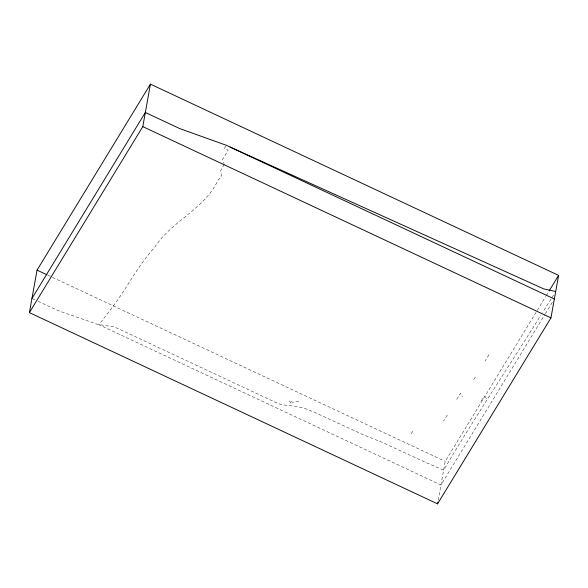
<?xml version="1.0" encoding="UTF-8"?>
<svg xmlns="http://www.w3.org/2000/svg" width="588" height="588" viewBox="0 0 588 588"><rect width="100%" height="100%" fill="white"/><g stroke="black" fill="none" stroke-linecap="round" stroke-linejoin="round"><path stroke-width="0.44" stroke-dasharray="2.94 2.21" d="M438.207 500.241L445.204 461.374L545.737 296.484M224.351 164.295L220.691 170.549L221.367 175.731L220.103 178.245L218.148 179.877C205.072 208.894 171.689 220.926 154.703 247.232C144.001 259.051 135.424 272.545 126.905 286.018C118.482 299.615 108.787 312.221 98.828 324.672L440.956 484.975L544.9 314.484M225.843 146.059L224.425 148.382L228.203 150.153L222.536 159.458L224.05 163.486M488.871 354.851L485.1 360.981M546.215 295.698L548.597 291.795M545.377 313.713L552.463 302.085M447.248 415.055L443.499 421.074M38.044 301.313L58.668 310.817L97.615 324.37L113.712 326.847L117.549 328.325L277.786 403.405L281.703 404.698L297.91 406.595L305.753 408.829L313.5 411.872L363.134 434.679L382.428 442.463L424.426 461.859L443.631 470.099C474.685 417.664 508.414 367.03 540.74 315.418M473.759 379.591L475.641 376.548M551.941 297.587L553.808 294.617M551.007 299.057L542.628 312.316M456.736 399.333L460.477 393.35L462.69 396.702M411.203 433.731L413.041 430.908M481.256 400.825L483.093 398.017M298.719 401.251L293.03 402.398L289.171 400.766L291.457 403.75M47.848 275.191L445.204 461.374M32.715 298.814L35.008 299.887M484.769 396.121L486.974 399.517"/><path stroke-width="0.88" d="M29.4 312.618L37.044 270.127L150.44 84.143L558.6 275.382L550.956 317.873L437.56 503.857L29.4 312.618L142.796 126.626L150.44 84.143M437.56 503.857L437.884 502.049M31.95 298.454L145.346 112.47L179.685 128.559L226.314 145.287L554.352 298.983M549.074 291.009L558.6 275.382M555.697 291.501L543.768 288.906L230.092 147.059M142.796 126.626L550.956 317.873M37.044 270.127L47.018 274.802"/></g></svg>
